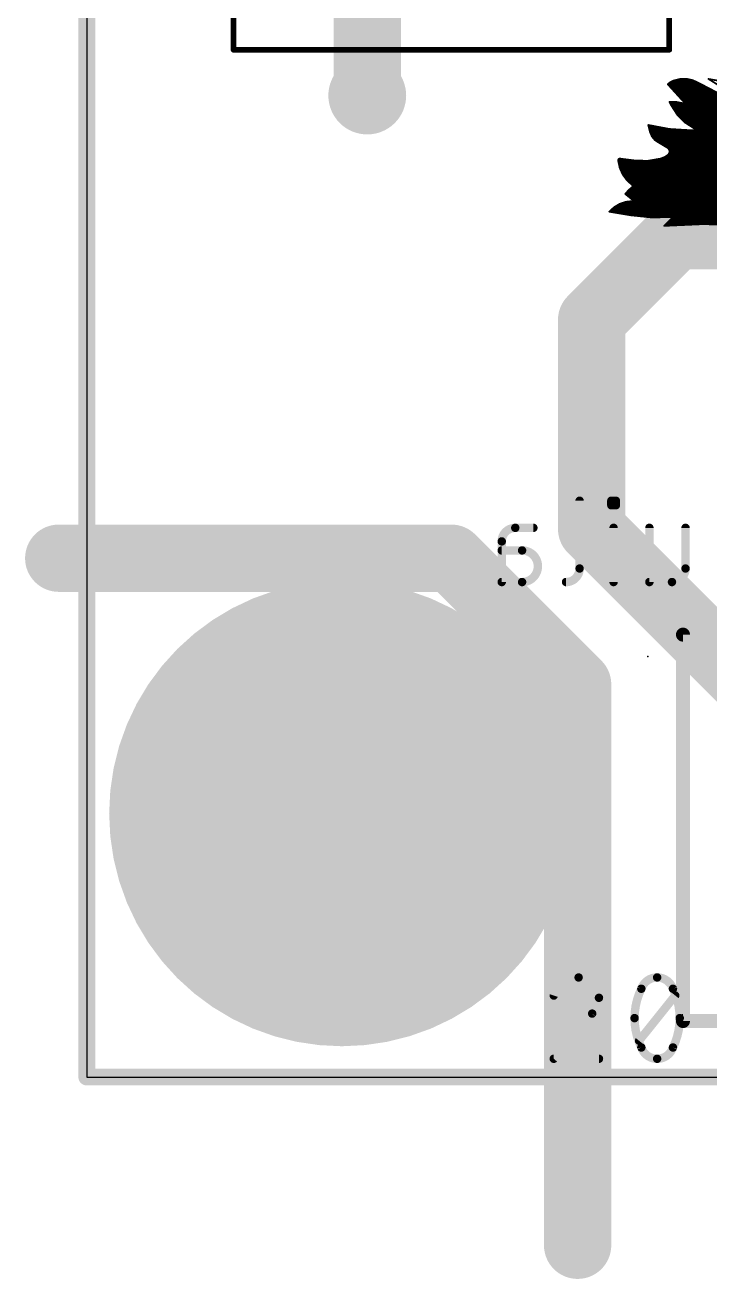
# Model space of a CAD drawing. Extents: x -0.6 to 18.1, y -1.8 to 18.1.
# Drawn here: x -0.56 to 5.64, y -1.83 to 9.53 of the extents above; entities that cross this region are included whole.
import ezdxf

# ---------------------------------------------------------------- set-up
doc = ezdxf.new("R2010")
doc.units = 0
for name, color, linetype in [('1', 12, 'CONTINUOUS'), ('16', 132, 'CONTINUOUS'), ('18', 110, 'CONTINUOUS'), ('20', 31, 'CONTINUOUS'), ('22', 253, 'CONTINUOUS'), ('23', 53, 'CONTINUOUS'), ('27', 253, 'CONTINUOUS'), ('28', 253, 'CONTINUOUS'), ('39', 12, 'CONTINUOUS'), ('42', 132, 'CONTINUOUS')]:
    doc.layers.add(name, color=color, linetype=linetype)

# ---------------------------------------------------------------- blocks, each defined once
blk = doc.blocks.new('ROUNDV')
at = {"const_width": 0.5}
blk.add_lwpolyline([(0, -0.25, 1), (0, 0.25, 1), (0, -0.25)], format="xyb", dxfattribs=at)

msp = doc.modelspace()

# ---------------------------------------------------------------- linework, layer by layer
at = {"layer": '1', "const_width": 0.6096}
for points in [[(2.54, 10.199), (2.54, 8.89)], [(4.572, 6.858), (5.334, 7.62)], [(5.334, 7.62), (6.35, 7.62)], [(4.572, 4.964), (4.572, 6.858)], [(6.404, 3.132), (4.572, 4.964)]]:
    msp.add_lwpolyline(points, dxfattribs=at)
at = {"layer": '1', "const_width": 0.3048}
for points in [[(2.3876, 8.89, 1), (2.6924, 8.89)], [(5.334, 7.7724, 1), (5.334, 7.4676)], [(5.4418, 7.5122, 1), (5.2262, 7.7278)], [(4.7244, 6.858, 1), (4.4196, 6.858)], [(4.4642, 6.9658, 1), (4.6798, 6.7502)], [(4.6798, 5.0718, 1), (4.4642, 4.8562)], [(4.4196, 4.964, 1), (4.7244, 4.964)]]:
    msp.add_lwpolyline(points, format="xyb", dxfattribs=at)
at = {"layer": '16', "const_width": 0.1524}
for points in [[(0, 0), (0, 17.78)], [(17.78, 0), (0, 0)]]:
    msp.add_lwpolyline(points, dxfattribs=at)
at = {"layer": '16', "const_width": 0.0762}
for points in [[(0, 0.0381, 1), (0, -0.0381)], [(-0.0381, 0, 1), (0.0381, 0)]]:
    msp.add_lwpolyline(points, format="xyb", dxfattribs=at)
at = {"layer": '20'}
for p, q in [((0, 17.45), (0, 0)), ((0, 0), (17.8, 0))]:
    msp.add_line(p, q, dxfattribs=at)
at = {"layer": '22'}
for points, const_width in [([(5.2834, 9.0105), (5.2611, 8.9918)], 0.016), ([(5.2611, 8.9918), (5.4214, 8.8154)], 0.016), ([(5.2613, 8.992), (5.564, 8.992)], 0.016), ([(5.2755, 8.976), (5.5946, 8.976)], 0.016), ([(5.2804, 9.008), (5.5333, 9.008)], 0.016), ([(5.3093, 9.0238), (5.2834, 9.0105)], 0.016), ([(5.3724, 9.0395), (5.3093, 9.0238)], 0.016), ([(5.3101, 9.024), (5.498, 9.024)], 0.016), ([(5.4375, 9.0399), (5.3724, 9.0395)], 0.016), ([(5.4873, 9.0289), (5.4375, 9.0399)], 0.016), ([(5.5337, 9.0078), (5.4873, 9.0289)], 0.016), ([(5.9024, 8.8154), (5.5337, 9.0078)], 0.016), ([(5.7931, 9.0111), (5.6299, 9.0399)], 0.016), ([(5.6299, 9.0399), (6.1429, 8.7193)], 0.016), ([(5.29, 8.96), (5.6253, 8.96)], 0.016), ([(5.3045, 8.944), (5.656, 8.944)], 0.016), ([(5.3191, 8.928), (5.6866, 8.928)], 0.016), ([(5.3336, 8.912), (5.7173, 8.912)], 0.016), ([(5.3482, 8.896), (5.7479, 8.896)], 0.016), ([(5.3627, 8.88), (5.7786, 8.88)], 0.016), ([(5.3772, 8.864), (5.8093, 8.864)], 0.016), ([(5.3413, 8.8315), (5.2772, 8.8315)], 0.016), ([(5.2772, 8.8315), (5.2932, 8.7994)], 0.016), ([(5.2849, 8.816), (5.4184, 8.816)], 0.016), ([(5.2929, 8.8), (5.9358, 8.8)], 0.016), ([(5.2932, 8.7994), (5.3471, 8.7154)], 0.016), ([(5.3031, 8.784), (5.9705, 8.784)], 0.016), ([(5.3133, 8.768), (6.0052, 8.768)], 0.016), ([(5.3236, 8.752), (6.04, 8.752)], 0.016), ([(5.4214, 8.8154), (5.3413, 8.8315)], 0.016), ([(5.3918, 8.848), (5.8399, 8.848)], 0.016), ([(5.4063, 8.832), (5.8706, 8.832)], 0.016), ([(5.4209, 8.816), (5.9013, 8.816)], 0.016), ([(5.3339, 8.736), (6.0747, 8.736)], 0.016), ([(5.3441, 8.72), (6.1094, 8.72)], 0.016), ([(5.3471, 8.7154), (5.4176, 8.6449)], 0.016), ([(5.3585, 8.704), (6.6537, 8.704)], 0.016), ([(5.3745, 8.688), (6.7016, 8.688)], 0.016), ([(5.3905, 8.672), (6.7645, 8.672)], 0.016), ([(5.4065, 8.656), (6.8282, 8.656)], 0.016), ([(5.4176, 8.6449), (5.5016, 8.591)], 0.016), ([(5.4252, 8.64), (6.9679, 8.64)], 0.016), ([(5.4501, 8.624), (7.1345, 8.624)], 0.016), ([(5.2757, 8.587), (5.0848, 8.623)], 0.016), ([(5.0848, 8.623), (5.1008, 8.559)], 0.016), ([(5.0886, 8.608), (5.1644, 8.608)], 0.016), ([(5.0926, 8.592), (5.2493, 8.592)], 0.016), ([(5.0966, 8.576), (5.4535, 8.576)], 0.016), ([(5.1006, 8.56), (7.527, 8.56)], 0.016), ([(5.1008, 8.559), (5.1174, 8.5193)], 0.016), ([(5.107, 8.544), (7.627, 8.544)], 0.016), ([(5.1137, 8.528), (7.9101, 8.528)], 0.016), ([(5.1174, 8.5193), (5.1449, 8.4862)], 0.016), ([(5.1234, 8.512), (8.2066, 8.512)], 0.016), ([(5.4696, 8.575), (5.2757, 8.587)], 0.016), ([(5.5016, 8.575), (5.4696, 8.575)], 0.016), ([(5.4751, 8.608), (7.2273, 8.608)], 0.016), ([(5.5, 8.592), (7.3269, 8.592)], 0.016), ([(5.5016, 8.591), (5.5052, 8.5877)], 0.016), ([(5.5052, 8.5783), (5.5016, 8.575)], 0.016), ([(5.5027, 8.576), (7.4269, 8.576)], 0.016), ([(5.5052, 8.5877), (5.5065, 8.583)], 0.016), ([(5.5065, 8.583), (5.5052, 8.5783)], 0.016), ([(5.1367, 8.496), (10.3042, 8.496)], 0.016), ([(5.1449, 8.4862), (5.181, 8.4627)], 0.016), ([(5.1544, 8.48), (10.4702, 8.48)], 0.016), ([(5.179, 8.464), (10.4687, 8.464)], 0.016), ([(5.181, 8.4627), (5.2611, 8.4146)], 0.016), ([(5.2055, 8.448), (10.4673, 8.448)], 0.016), ([(5.2321, 8.432), (10.4659, 8.432)], 0.016), ([(5.2588, 8.416), (10.4645, 8.416)], 0.016), ([(5.2611, 8.4146), (5.271, 8.4037)], 0.016), ([(5.271, 8.4037), (5.2762, 8.39)], 0.016), ([(5.2724, 8.4), (10.463, 8.4)], 0.016), ([(4.813, 8.3088), (4.8122, 8.3024)], 0.016), ([(4.8122, 8.3024), (4.8254, 8.2372)], 0.016), ([(4.8124, 8.304), (4.9439, 8.304)], 0.016), ([(4.8165, 8.3142), (4.813, 8.3088)], 0.016), ([(4.8151, 8.288), (10.453, 8.288)], 0.016), ([(4.8219, 8.3177), (4.8165, 8.3142)], 0.016), ([(4.8283, 8.3185), (4.8219, 8.3177)], 0.016), ([(4.9566, 8.3024), (4.8283, 8.3185)], 0.016), ([(5.0776, 8.2979), (4.9566, 8.3024)], 0.016), ([(5.197, 8.3185), (5.0776, 8.2979)], 0.016), ([(5.113, 8.304), (10.4545, 8.304)], 0.016), ([(5.2306, 8.3315), (5.197, 8.3185)], 0.016), ([(5.2009, 8.32), (10.4559, 8.32)], 0.016), ([(5.2611, 8.3506), (5.2306, 8.3315)], 0.016), ([(5.2378, 8.336), (10.4573, 8.336)], 0.016), ([(5.271, 8.3615), (5.2611, 8.3506)], 0.016), ([(5.2624, 8.352), (10.4587, 8.352)], 0.016), ([(5.2762, 8.3752), (5.271, 8.3615)], 0.016), ([(5.2734, 8.368), (10.4602, 8.368)], 0.016), ([(5.2762, 8.39), (5.2762, 8.3752)], 0.016), ([(5.2762, 8.384), (10.4616, 8.384)], 0.016), ([(4.8183, 8.272), (10.4516, 8.272)], 0.016), ([(4.8216, 8.256), (10.4502, 8.256)], 0.016), ([(4.8248, 8.24), (10.4487, 8.24)], 0.016), ([(4.8254, 8.2372), (4.852, 8.1763)], 0.016), ([(4.8311, 8.224), (10.4473, 8.224)], 0.016), ([(4.8381, 8.208), (10.4459, 8.208)], 0.016), ([(4.8452, 8.192), (10.4445, 8.192)], 0.016), ([(4.852, 8.1763), (4.891, 8.1224)], 0.016), ([(4.8522, 8.176), (10.443, 8.176)], 0.016), ([(4.8638, 8.16), (10.4416, 8.16)], 0.016), ([(4.8754, 8.144), (10.4402, 8.144)], 0.016), ([(4.887, 8.128), (10.4387, 8.128)], 0.016), ([(4.891, 8.1224), (4.9405, 8.078)], 0.016), ([(4.9026, 8.112), (10.4373, 8.112)], 0.016), ([(4.9405, 8.0619), (4.9059, 8.0324)], 0.016), ([(4.9204, 8.096), (10.4359, 8.096)], 0.016), ([(4.9383, 8.08), (10.4345, 8.08)], 0.016), ([(4.9405, 8.078), (4.9435, 8.0745)], 0.016), ([(4.9435, 8.0654), (4.9405, 8.0619)], 0.016), ([(4.9423, 8.064), (10.433, 8.064)], 0.016), ([(4.9435, 8.0745), (4.9446, 8.07)], 0.016), ([(4.9446, 8.07), (4.9435, 8.0654)], 0.016), ([(4.9059, 8.0324), (4.8764, 7.9978)], 0.016), ([(4.8764, 7.9978), (4.9566, 7.9337)], 0.016), ([(4.8783, 8), (10.4273, 8)], 0.016), ([(4.8919, 8.016), (10.4287, 8.016)], 0.016), ([(4.8937, 7.984), (10.4259, 7.984)], 0.016), ([(4.9055, 8.032), (10.4302, 8.032)], 0.016), ([(4.9137, 7.968), (10.4245, 7.968)], 0.016), ([(4.9242, 8.048), (10.4316, 8.048)], 0.016), ([(4.9337, 7.952), (10.423, 7.952)], 0.016), ([(4.7751, 7.8781), (4.7321, 7.8375)], 0.016), ([(4.7321, 7.8375), (4.9245, 7.8054)], 0.016), ([(4.7348, 7.84), (10.413, 7.84)], 0.016), ([(4.7517, 7.856), (10.4145, 7.856)], 0.016), ([(4.7686, 7.872), (10.4159, 7.872)], 0.016), ([(4.8257, 7.9085), (4.7751, 7.8781)], 0.016), ([(4.7916, 7.888), (10.4173, 7.888)], 0.016), ([(4.8183, 7.904), (10.4187, 7.904)], 0.016), ([(4.8818, 7.9273), (4.8257, 7.9085)], 0.016), ([(4.86, 7.92), (10.4202, 7.92)], 0.016), ([(4.9405, 7.9337), (4.8818, 7.9273)], 0.016), ([(4.9566, 7.9337), (4.9405, 7.9337)], 0.016), ([(4.9537, 7.936), (10.4216, 7.936)], 0.016), ([(4.813, 7.824), (10.4116, 7.824)], 0.016), ([(4.9089, 7.808), (10.4102, 7.808)], 0.016), ([(4.9245, 7.8054), (5.1164, 7.7855)], 0.016), ([(5.0537, 7.792), (10.4087, 7.792)], 0.016), ([(5.1164, 7.7855), (5.3093, 7.7894)], 0.016), ([(5.3093, 7.7894), (5.2291, 7.7093)], 0.016), ([(5.2291, 7.7093), (5.5818, 7.7253)], 0.016), ([(5.2478, 7.728), (10.403, 7.728)], 0.016), ([(5.2638, 7.744), (10.4045, 7.744)], 0.016), ([(5.2799, 7.76), (10.4059, 7.76)], 0.016), ([(5.2959, 7.776), (10.4073, 7.776)], 0.016), ([(5.5818, 7.7253), (5.7353, 7.7207)], 0.016), ([(5.2318, 7.712), (5.2886, 7.712)], 0.016), ([(17.399, 4.007), (5.399, 4.007)], 0.127), ([(5.399, 4.007), (5.399, 0.507)], 0.127), ([(5.399, 0.507), (17.399, 0.507)], 0.127)]:
    msp.add_lwpolyline(points, dxfattribs=dict(at, const_width=const_width))
for points, const_width in [([(5.2641, 8.9945, 1), (5.2581, 8.9891)], 0.008), ([(5.2585, 8.9949, 1), (5.2637, 8.9887)], 0.008), ([(5.2613, 8.996, 1), (5.2613, 8.988)], 0.008), ([(5.2755, 8.98, 1), (5.2755, 8.972)], 0.008), ([(5.2804, 9.012, 1), (5.2804, 9.004)], 0.008), ([(5.2816, 9.0141, 1), (5.2852, 9.0069)], 0.008), ([(5.286, 9.0074, 1), (5.2808, 9.0136)], 0.008), ([(5.3083, 9.0277, 1), (5.3103, 9.0199)], 0.008), ([(5.3101, 9.028, 1), (5.3101, 9.02)], 0.008), ([(5.3111, 9.0202, 1), (5.3075, 9.0274)], 0.008), ([(5.3724, 9.0435, 1), (5.3725, 9.0355)], 0.008), ([(5.3734, 9.0357, 1), (5.3715, 9.0434)], 0.008), ([(5.4384, 9.0438, 1), (5.4366, 9.036)], 0.008), ([(5.4375, 9.0359, 1), (5.4375, 9.0439)], 0.008), ([(5.4889, 9.0325, 1), (5.4856, 9.0252)], 0.008), ([(5.4864, 9.025, 1), (5.4881, 9.0328)], 0.008), ([(5.498, 9.02, 1), (5.498, 9.028)], 0.008), ([(5.5356, 9.0113, 1), (5.5318, 9.0043)], 0.008), ([(5.532, 9.0042, 1), (5.5354, 9.0114)], 0.008), ([(5.5333, 9.004, 1), (5.5333, 9.012)], 0.008), ([(5.564, 8.988, 1), (5.564, 8.996)], 0.008), ([(5.5946, 8.972, 1), (5.5946, 8.98)], 0.008), ([(5.6306, 9.0438, 1), (5.6292, 9.036)], 0.008), ([(5.632, 9.0433, 1), (5.6278, 9.0365)], 0.008), ([(5.29, 8.964, 1), (5.29, 8.956)], 0.008), ([(5.3045, 8.948, 1), (5.3045, 8.94)], 0.008), ([(5.3191, 8.932, 1), (5.3191, 8.924)], 0.008), ([(5.3336, 8.916, 1), (5.3336, 8.908)], 0.008), ([(5.3482, 8.9, 1), (5.3482, 8.892)], 0.008), ([(5.3627, 8.884, 1), (5.3627, 8.876)], 0.008), ([(5.3772, 8.868, 1), (5.3772, 8.86)], 0.008), ([(5.6253, 8.956, 1), (5.6253, 8.964)], 0.008), ([(5.2772, 8.8355, 1), (5.2772, 8.8275)], 0.008), ([(5.2808, 8.8333, 1), (5.2736, 8.8297)], 0.008), ([(5.2849, 8.82, 1), (5.2849, 8.812)], 0.008), ([(5.2929, 8.804, 1), (5.2929, 8.796)], 0.008), ([(5.2966, 8.8016, 1), (5.2898, 8.7972)], 0.008), ([(5.2896, 8.7976, 1), (5.2968, 8.8012)], 0.008), ([(5.3031, 8.788, 1), (5.3031, 8.78)], 0.008), ([(5.3133, 8.772, 1), (5.3133, 8.764)], 0.008), ([(5.3236, 8.756, 1), (5.3236, 8.748)], 0.008), ([(5.3421, 8.8354, 1), (5.3405, 8.8276)], 0.008), ([(5.3413, 8.8275, 1), (5.3413, 8.8355)], 0.008), ([(5.3918, 8.852, 1), (5.3918, 8.844)], 0.008), ([(5.4063, 8.836, 1), (5.4063, 8.828)], 0.008), ([(5.4209, 8.82, 1), (5.4209, 8.812)], 0.008), ([(5.4184, 8.812, 1), (5.4184, 8.82)], 0.008), ([(5.4184, 8.8127, 1), (5.4244, 8.8181)], 0.008), ([(5.4206, 8.8115, 1), (5.4222, 8.8193)], 0.008), ([(5.3339, 8.74, 1), (5.3339, 8.732)], 0.008), ([(5.3441, 8.724, 1), (5.3441, 8.716)], 0.008), ([(5.3499, 8.7182, 1), (5.3442, 8.7126)], 0.008), ([(5.3437, 8.7133, 1), (5.3504, 8.7176)], 0.008), ([(5.3585, 8.708, 1), (5.3585, 8.7)], 0.008), ([(5.3745, 8.692, 1), (5.3745, 8.684)], 0.008), ([(5.3905, 8.676, 1), (5.3905, 8.668)], 0.008), ([(5.4065, 8.66, 1), (5.4065, 8.652)], 0.008), ([(5.4198, 8.6482, 1), (5.4155, 8.6415)], 0.008), ([(5.4148, 8.642, 1), (5.4204, 8.6477)], 0.008), ([(5.4252, 8.644, 1), (5.4252, 8.636)], 0.008), ([(5.4501, 8.628, 1), (5.4501, 8.62)], 0.008), ([(5.0855, 8.6269, 1), (5.0841, 8.6191)], 0.008), ([(5.0887, 8.624, 1), (5.0809, 8.622)], 0.008), ([(5.0886, 8.612, 1), (5.0886, 8.604)], 0.008), ([(5.0926, 8.596, 1), (5.0926, 8.588)], 0.008), ([(5.0966, 8.58, 1), (5.0966, 8.572)], 0.008), ([(5.1006, 8.564, 1), (5.1006, 8.556)], 0.008), ([(5.1045, 8.5605, 1), (5.0971, 8.5575)], 0.008), ([(5.0969, 8.558, 1), (5.1047, 8.56)], 0.008), ([(5.107, 8.548, 1), (5.107, 8.54)], 0.008), ([(5.1137, 8.532, 1), (5.1137, 8.524)], 0.008), ([(5.1204, 8.5218, 1), (5.1143, 8.5167)], 0.008), ([(5.1137, 8.5177, 1), (5.121, 8.5208)], 0.008), ([(5.1234, 8.516, 1), (5.1234, 8.508)], 0.008), ([(5.1644, 8.604, 1), (5.1644, 8.612)], 0.008), ([(5.2493, 8.588, 1), (5.2493, 8.596)], 0.008), ([(5.276, 8.591, 1), (5.2755, 8.583)], 0.008), ([(5.275, 8.5831, 1), (5.2764, 8.591)], 0.008), ([(5.4535, 8.572, 1), (5.4535, 8.58)], 0.008), ([(5.4696, 8.579, 1), (5.4696, 8.571)], 0.008), ([(5.4694, 8.571, 1), (5.4698, 8.579)], 0.008), ([(5.4751, 8.612, 1), (5.4751, 8.604)], 0.008), ([(5.5, 8.596, 1), (5.5, 8.588)], 0.008), ([(5.5043, 8.594, 1), (5.4989, 8.588)], 0.008), ([(5.4989, 8.578, 1), (5.5043, 8.572)], 0.008), ([(5.5027, 8.58, 1), (5.5027, 8.572)], 0.008), ([(5.4994, 8.5876, 1), (5.5038, 8.5944)], 0.008), ([(5.5091, 8.5888, 1), (5.5014, 8.5866)], 0.008), ([(5.5014, 8.5794, 1), (5.5091, 8.5772)], 0.008), ([(5.5016, 8.571, 1), (5.5016, 8.579)], 0.008), ([(5.5025, 8.5847, 1), (5.5079, 8.5907)], 0.008), ([(5.5079, 8.5753, 1), (5.5025, 8.5813)], 0.008), ([(5.5104, 8.5819, 1), (5.5027, 8.5841)], 0.008), ([(5.5027, 8.5819, 1), (5.5104, 8.5841)], 0.008), ([(5.1367, 8.5, 1), (5.1367, 8.492)], 0.008), ([(5.1471, 8.4895, 1), (5.1427, 8.4828)], 0.008), ([(5.1418, 8.4836, 1), (5.148, 8.4887)], 0.008), ([(5.1544, 8.484, 1), (5.1544, 8.476)], 0.008), ([(5.179, 8.468, 1), (5.179, 8.46)], 0.008), ([(5.1831, 8.4661, 1), (5.1789, 8.4593)], 0.008), ([(5.1788, 8.4593, 1), (5.1832, 8.4661)], 0.008), ([(5.2055, 8.452, 1), (5.2055, 8.444)], 0.008), ([(5.2321, 8.436, 1), (5.2321, 8.428)], 0.008), ([(5.2588, 8.42, 1), (5.2588, 8.412)], 0.008), ([(5.2641, 8.4173, 1), (5.2581, 8.4119)], 0.008), ([(5.259, 8.4112, 1), (5.2632, 8.418)], 0.008), ([(5.2747, 8.4051, 1), (5.2672, 8.4022)], 0.008), ([(5.268, 8.401, 1), (5.2739, 8.4064)], 0.008), ([(5.2724, 8.404, 1), (5.2724, 8.396)], 0.008), ([(4.8161, 8.3032, 1), (4.8083, 8.3016)], 0.008), ([(4.8082, 8.3029, 1), (4.8162, 8.3019)], 0.008), ([(4.8124, 8.308, 1), (4.8124, 8.3)], 0.008), ([(4.817, 8.3083, 1), (4.809, 8.3093)], 0.008), ([(4.8096, 8.3109, 1), (4.8164, 8.3067)], 0.008), ([(4.8151, 8.292, 1), (4.8151, 8.284)], 0.008), ([(4.8143, 8.3176, 1), (4.8186, 8.3109)], 0.008), ([(4.8198, 8.3121, 1), (4.8131, 8.3164)], 0.008), ([(4.8214, 8.3217, 1), (4.8224, 8.3137)], 0.008), ([(4.824, 8.3143, 1), (4.8198, 8.3211)], 0.008), ([(4.8288, 8.3225, 1), (4.8278, 8.3145)], 0.008), ([(4.8288, 8.3145, 1), (4.8278, 8.3225)], 0.008), ([(4.9439, 8.3, 1), (4.9439, 8.308)], 0.008), ([(4.9567, 8.3064, 1), (4.9565, 8.2984)], 0.008), ([(4.9561, 8.2984, 1), (4.9571, 8.3064)], 0.008), ([(5.077, 8.3018, 1), (5.0783, 8.294)], 0.008), ([(5.0775, 8.2939, 1), (5.0778, 8.3019)], 0.008), ([(5.113, 8.308, 1), (5.113, 8.3)], 0.008), ([(5.1956, 8.3222, 1), (5.1984, 8.3148)], 0.008), ([(5.1977, 8.3146, 1), (5.1963, 8.3224)], 0.008), ([(5.2009, 8.324, 1), (5.2009, 8.316)], 0.008), ([(5.2285, 8.3349, 1), (5.2327, 8.3281)], 0.008), ([(5.232, 8.3278, 1), (5.2291, 8.3352)], 0.008), ([(5.2378, 8.34, 1), (5.2378, 8.332)], 0.008), ([(5.2581, 8.3533, 1), (5.2641, 8.3479)], 0.008), ([(5.2624, 8.356, 1), (5.2624, 8.348)], 0.008), ([(5.2632, 8.3472, 1), (5.259, 8.354)], 0.008), ([(5.2672, 8.363, 1), (5.2747, 8.3601)], 0.008), ([(5.2739, 8.3588, 1), (5.268, 8.3642)], 0.008), ([(5.2734, 8.372, 1), (5.2734, 8.364)], 0.008), ([(5.2802, 8.39, 1), (5.2722, 8.39)], 0.008), ([(5.2762, 8.388, 1), (5.2762, 8.38)], 0.008), ([(5.2722, 8.3752, 1), (5.2802, 8.3752)], 0.008), ([(5.2725, 8.3885, 1), (5.28, 8.3914)], 0.008), ([(5.28, 8.3738, 1), (5.2725, 8.3767)], 0.008), ([(4.8183, 8.276, 1), (4.8183, 8.268)], 0.008), ([(4.8216, 8.26, 1), (4.8216, 8.252)], 0.008), ([(4.8248, 8.244, 1), (4.8248, 8.236)], 0.008), ([(4.829, 8.2388, 1), (4.8217, 8.2356)], 0.008), ([(4.8214, 8.2364, 1), (4.8293, 8.238)], 0.008), ([(4.8311, 8.228, 1), (4.8311, 8.22)], 0.008), ([(4.8381, 8.212, 1), (4.8381, 8.204)], 0.008), ([(4.8452, 8.196, 1), (4.8452, 8.188)], 0.008), ([(4.8553, 8.1786, 1), (4.8488, 8.1739)], 0.008), ([(4.8522, 8.18, 1), (4.8522, 8.172)], 0.008), ([(4.8484, 8.1747, 1), (4.8557, 8.1779)], 0.008), ([(4.8638, 8.164, 1), (4.8638, 8.156)], 0.008), ([(4.8754, 8.148, 1), (4.8754, 8.14)], 0.008), ([(4.887, 8.132, 1), (4.887, 8.124)], 0.008), ([(4.8937, 8.1254, 1), (4.8883, 8.1194)], 0.008), ([(4.8878, 8.1201, 1), (4.8942, 8.1248)], 0.008), ([(4.9026, 8.116, 1), (4.9026, 8.108)], 0.008), ([(4.9204, 8.1, 1), (4.9204, 8.092)], 0.008), ([(4.9383, 8.084, 1), (4.9383, 8.076)], 0.008), ([(4.9435, 8.0806, 1), (4.9375, 8.0754)], 0.008), ([(4.9375, 8.0645, 1), (4.9435, 8.0593)], 0.008), ([(4.9378, 8.075, 1), (4.9432, 8.081)], 0.008), ([(4.9431, 8.0589, 1), (4.9379, 8.0649)], 0.008), ([(4.9423, 8.068, 1), (4.9423, 8.06)], 0.008), ([(4.9474, 8.0754, 1), (4.9396, 8.0735)], 0.008), ([(4.9396, 8.0664, 1), (4.9474, 8.0645)], 0.008), ([(4.9405, 8.0719, 1), (4.9466, 8.0771)], 0.008), ([(4.9466, 8.0628, 1), (4.9405, 8.068)], 0.008), ([(4.9485, 8.069, 1), (4.9407, 8.0709)], 0.008), ([(4.9407, 8.069, 1), (4.9485, 8.0709)], 0.008), ([(4.8789, 8.0009, 1), (4.8739, 7.9947)], 0.008), ([(4.8734, 8.0004, 1), (4.8794, 7.9952)], 0.008), ([(4.8783, 8.004, 1), (4.8783, 7.996)], 0.008), ([(4.8919, 8.02, 1), (4.8919, 8.012)], 0.008), ([(4.8937, 7.988, 1), (4.8937, 7.98)], 0.008), ([(4.9055, 8.036, 1), (4.9055, 8.028)], 0.008), ([(4.9033, 8.0355, 1), (4.9085, 8.0294)], 0.008), ([(4.9089, 8.0298, 1), (4.9028, 8.035)], 0.008), ([(4.9137, 7.972, 1), (4.9137, 7.964)], 0.008), ([(4.9242, 8.052, 1), (4.9242, 8.044)], 0.008), ([(4.9337, 7.956, 1), (4.9337, 7.948)], 0.008), ([(4.7328, 7.8414, 1), (4.7314, 7.8336)], 0.008), ([(4.7294, 7.8404, 1), (4.7348, 7.8346)], 0.008), ([(4.7348, 7.844, 1), (4.7348, 7.836)], 0.008), ([(4.7517, 7.86, 1), (4.7517, 7.852)], 0.008), ([(4.7686, 7.876, 1), (4.7686, 7.868)], 0.008), ([(4.773, 7.8815, 1), (4.7771, 7.8746)], 0.008), ([(4.7778, 7.8752, 1), (4.7723, 7.881)], 0.008), ([(4.7916, 7.892, 1), (4.7916, 7.884)], 0.008), ([(4.8183, 7.908, 1), (4.8183, 7.9)], 0.008), ([(4.8245, 7.9123, 1), (4.827, 7.9047)], 0.008), ([(4.8278, 7.9051, 1), (4.8237, 7.9119)], 0.008), ([(4.86, 7.924, 1), (4.86, 7.916)], 0.008), ([(4.8813, 7.9313, 1), (4.8822, 7.9233)], 0.008), ([(4.883, 7.9235, 1), (4.8805, 7.9311)], 0.008), ([(4.9405, 7.9377, 1), (4.9405, 7.9297)], 0.008), ([(4.9409, 7.9297, 1), (4.9401, 7.9377)], 0.008), ([(4.9537, 7.94, 1), (4.9537, 7.932)], 0.008), ([(4.9541, 7.9306, 1), (4.9591, 7.9368)], 0.008), ([(4.9566, 7.9297, 1), (4.9566, 7.9377)], 0.008), ([(4.813, 7.828, 1), (4.813, 7.82)], 0.008), ([(4.9089, 7.812, 1), (4.9089, 7.804)], 0.008), ([(4.9249, 7.8094, 1), (4.9241, 7.8014)], 0.008), ([(4.9238, 7.8015, 1), (4.9252, 7.8093)], 0.008), ([(5.0537, 7.796, 1), (5.0537, 7.788)], 0.008), ([(5.1163, 7.7895, 1), (5.1165, 7.7815)], 0.008), ([(5.116, 7.7815, 1), (5.1168, 7.7895)], 0.008), ([(5.2478, 7.732, 1), (5.2478, 7.724)], 0.008), ([(5.2638, 7.748, 1), (5.2638, 7.74)], 0.008), ([(5.2799, 7.764, 1), (5.2799, 7.756)], 0.008), ([(5.2959, 7.78, 1), (5.2959, 7.772)], 0.008), ([(5.3121, 7.7866, 1), (5.3065, 7.7922)], 0.008), ([(5.3094, 7.7854, 1), (5.3092, 7.7934)], 0.008), ([(5.5819, 7.7293, 1), (5.5817, 7.7213)], 0.008), ([(5.582, 7.7213, 1), (5.5816, 7.7293)], 0.008), ([(5.2289, 7.7133, 1), (5.2293, 7.7053)], 0.008), ([(5.2263, 7.7121, 1), (5.2319, 7.7065)], 0.008), ([(5.2318, 7.716, 1), (5.2318, 7.708)], 0.008), ([(5.2886, 7.708, 1), (5.2886, 7.716)], 0.008), ([(5.399, 4.0388, 1), (5.399, 3.9753)], 0.0635), ([(5.4307, 4.007, 1), (5.3673, 4.007)], 0.0635), ([(5.399, 0.5388, 1), (5.399, 0.4753)], 0.0635), ([(5.3673, 0.507, 1), (5.4307, 0.507)], 0.0635)]:
    msp.add_lwpolyline(points, format="xyb", dxfattribs=dict(at, const_width=const_width))
at = {"layer": '23'}
msp.add_point((5.08, 3.81), dxfattribs=at)
at = {"layer": '27'}
for points, const_width in [([(4.4542, 0.9017, 0.3252), (4.2291, 0.738)], 0.0762), ([(4.4542, 0.9208, 1), (4.4542, 0.8827)], 0.0381), ([(4.6383, 0.7176, 0.4142), (4.4542, 0.9017)], 0.0762), ([(4.4542, 0.8827, 1), (4.4542, 0.9207)], 0.0381), ([(5.1652, 0.9017, 0.3205), (5.022, 0.7994)], 0.0762), ([(5.3085, 0.7994, 0.3205), (5.1652, 0.9017)], 0.0762), ([(5.1652, 0.9207, 1), (5.1652, 0.8827)], 0.0381), ([(5.1652, 0.8827, 1), (5.1652, 0.9207)], 0.0381), ([(5.022, 0.7994, 0.1139), (4.9606, 0.5334)], 0.0762), ([(5.004, 0.8056, 1), (5.04, 0.7932)], 0.0381), ([(5.0391, 0.791, 1), (5.0049, 0.8077)], 0.0381), ([(5.3256, 0.8077, 1), (5.2913, 0.791)], 0.0381), ([(5.3698, 0.5334, 0.1139), (5.3085, 0.7994)], 0.0762), ([(5.2904, 0.7932, 1), (5.3265, 0.8056)], 0.0381), ([(4.211, 0.7439, 1), (4.2472, 0.7321)], 0.0381), ([(4.5769, 0.5743, 0.2053), (4.6383, 0.7176)], 0.0762), ([(4.6574, 0.7175, 1), (4.6193, 0.7176)], 0.0381), ([(4.6193, 0.7176, 1), (4.6574, 0.7176)], 0.0381), ([(5.3438, 0.7261, 1), (5.314, 0.7499)], 0.0381), ([(4.5638, 0.5881, 1), (4.5901, 0.5605)], 0.0381), ([(4.5915, 0.562, 1), (4.5624, 0.5867)], 0.0381), ([(4.9606, 0.5334, 0.1139), (5.022, 0.2674)], 0.0762), ([(4.9797, 0.5334, 1), (4.9416, 0.5334)], 0.0381), ([(5.3085, 0.2674, 0.1139), (5.3698, 0.5334)], 0.0762), ([(5.3889, 0.5334, 1), (5.3508, 0.5334)], 0.0381), ([(4.9416, 0.5334, 1), (4.9797, 0.5334)], 0.0381), ([(5.3508, 0.5334, 1), (5.3889, 0.5334)], 0.0381), ([(4.9867, 0.3407, 1), (5.0164, 0.3169)], 0.0381), ([(5.022, 0.2674, 0.3205), (5.1652, 0.1651)], 0.0762), ([(5.04, 0.2736, 1), (5.004, 0.2612)], 0.0381), ([(5.0049, 0.2591, 1), (5.0391, 0.2758)], 0.0381), ([(5.1652, 0.1651, 0.3205), (5.3085, 0.2674)], 0.0762), ([(5.2913, 0.2758, 1), (5.3256, 0.2591)], 0.0381), ([(5.3265, 0.2612, 1), (5.2904, 0.2736)], 0.0381), ([(4.2291, 0.1842, 1), (4.2291, 0.146)], 0.0381), ([(4.2146, 0.1774, 1), (4.2436, 0.1528)], 0.0381), ([(4.6383, 0.146, 1), (4.6383, 0.1842)], 0.0381), ([(5.1652, 0.1841, 1), (5.1652, 0.1461)], 0.0381), ([(5.1652, 0.1461, 1), (5.1652, 0.1841)], 0.0381)]:
    msp.add_lwpolyline(points, format="xyb", dxfattribs=dict(at, const_width=const_width))
at = {"layer": '27', "const_width": 0.0762}
for points in [[(5.0015, 0.3288), (5.3289, 0.738)], [(4.5769, 0.5743), (4.2291, 0.1651)], [(4.2291, 0.1651), (4.6383, 0.1651)]]:
    msp.add_lwpolyline(points, dxfattribs=at)
at = {"layer": '28', "const_width": 0.0762}
for points in [[(4.463, 5.2197), (4.463, 4.6059)], [(4.7913, 5.2197), (4.7504, 5.2197)], [(4.7504, 5.2197), (4.7504, 5.1788)], [(4.7913, 5.1788), (4.7913, 5.2197)], [(4.7504, 5.1788), (4.7913, 5.1788)], [(3.8806, 4.9742), (4.0443, 4.9742)], [(4.7709, 4.4831), (4.7709, 4.9742)], [(5.0948, 4.4831), (5.0948, 4.9742)], [(5.4222, 4.9742), (5.4222, 4.6059)], [(3.7578, 4.4831), (3.7578, 4.8514)], [(3.7578, 4.7696), (3.942, 4.7696)], [(3.942, 4.4831), (3.7578, 4.4831)], [(5.2995, 4.4831), (5.0948, 4.4831)]]:
    msp.add_lwpolyline(points, dxfattribs=at)
at = {"layer": '28'}
for points, const_width in [([(4.482, 5.2197, 1), (4.4439, 5.2197)], 0.0381), ([(4.7504, 5.2388, 1), (4.7504, 5.2007)], 0.0381), ([(4.7694, 5.2197, 1), (4.7313, 5.2197)], 0.0381), ([(4.8104, 5.2197, 1), (4.7723, 5.2197)], 0.0381), ([(4.7913, 5.2007, 1), (4.7913, 5.2388)], 0.0381), ([(4.7504, 5.1978, 1), (4.7504, 5.1597)], 0.0381), ([(4.7313, 5.1788, 1), (4.7694, 5.1788)], 0.0381), ([(4.7723, 5.1788, 1), (4.8104, 5.1788)], 0.0381), ([(4.7913, 5.1597, 1), (4.7913, 5.1978)], 0.0381), ([(3.8806, 4.9742, 0.4142), (3.7578, 4.8514)], 0.0762), ([(3.8806, 4.9932, 1), (3.8806, 4.9551)], 0.0381), ([(3.8806, 4.9551, 1), (3.8806, 4.9932)], 0.0381), ([(4.0443, 4.9551, 1), (4.0443, 4.9932)], 0.0381), ([(4.7899, 4.9742, 1), (4.7518, 4.9742)], 0.0381), ([(5.1139, 4.9742, 1), (5.0758, 4.9742)], 0.0381), ([(5.4413, 4.9742, 1), (5.4032, 4.9742)], 0.0381), ([(3.7769, 4.8514, 1), (3.7388, 4.8514)], 0.0381), ([(3.7388, 4.8514, 1), (3.7769, 4.8514)], 0.0381), ([(3.7578, 4.7886, 1), (3.7578, 4.7505)], 0.0381), ([(3.942, 4.4831, 1), (3.942, 4.7696)], 0.0762), ([(3.942, 4.7886, 1), (3.942, 4.7505)], 0.0381), ([(3.942, 4.7505, 1), (3.942, 4.7886)], 0.0381), ([(4.3402, 4.4831, 0.4142), (4.463, 4.6059)], 0.0762), ([(4.482, 4.6059, 1), (4.4439, 4.6059)], 0.0381), ([(4.4439, 4.6059, 1), (4.482, 4.6059)], 0.0381), ([(5.2995, 4.4831, 0.4142), (5.4222, 4.6059)], 0.0762), ([(5.4413, 4.6059, 1), (5.4032, 4.6059)], 0.0381), ([(5.4032, 4.6059, 1), (5.4413, 4.6059)], 0.0381), ([(3.7578, 4.5022, 1), (3.7578, 4.4641)], 0.0381), ([(3.7388, 4.4831, 1), (3.7769, 4.4831)], 0.0381), ([(3.942, 4.5021, 1), (3.942, 4.464)], 0.0381), ([(3.942, 4.4641, 1), (3.942, 4.5022)], 0.0381), ([(4.3402, 4.5021, 1), (4.3402, 4.464)], 0.0381), ([(4.7518, 4.4831, 1), (4.7899, 4.4831)], 0.0381), ([(5.0948, 4.5022, 1), (5.0948, 4.4641)], 0.0381), ([(5.0758, 4.4831, 1), (5.1139, 4.4831)], 0.0381), ([(5.2995, 4.5021, 1), (5.2995, 4.464)], 0.0381), ([(5.2995, 4.4641, 1), (5.2995, 4.5022)], 0.0381)]:
    msp.add_lwpolyline(points, format="xyb", dxfattribs=dict(at, const_width=const_width))
at = {"layer": '39', "const_width": 0.0508}
for points in [[(1.329, 9.304), (1.329, 11.27)], [(5.275, 11.27), (5.275, 9.304)], [(5.275, 9.304), (1.329, 9.304)]]:
    msp.add_lwpolyline(points, dxfattribs=at)
at = {"layer": '39', "const_width": 0.0254}
for points in [[(1.329, 9.3167, 1), (1.329, 9.2913)], [(1.3163, 9.304, 1), (1.3417, 9.304)], [(5.2623, 9.304, 1), (5.2877, 9.304)], [(5.275, 9.2913, 1), (5.275, 9.3167)]]:
    msp.add_lwpolyline(points, format="xyb", dxfattribs=at)
at = {"layer": '42', "const_width": 0.6096}
for points in [[(-0.254, 4.699), (3.302, 4.699)], [(3.302, 4.699), (4.445, 3.556)], [(4.445, 3.556), (4.445, -1.524)]]:
    msp.add_lwpolyline(points, dxfattribs=at)
at = {"layer": '42', "const_width": 0.3048}
for points in [[(-0.254, 4.8514, 1), (-0.254, 4.5466)], [(3.4098, 4.8068, 1), (3.1942, 4.5912)], [(3.302, 4.5466, 1), (3.302, 4.8514)], [(4.5974, 3.556, 1), (4.2926, 3.556)], [(4.3372, 3.4482, 1), (4.5528, 3.6638)], [(4.2926, -1.524, 1), (4.5974, -1.524)]]:
    msp.add_lwpolyline(points, format="xyb", dxfattribs=at)

# ---------------------------------------------------------------- block references
at = {"layer": '18'}
for p, xscale, yscale in [((2.54, 8.89), 0.7048, 0.7048), ((2.54, 8.89), 0.7048, 0.7048), ((2.3106, 2.3866), 4.216, 4.216), ((2.3106, 2.3866), 4.216, 4.216)]:
    msp.add_blockref('ROUNDV', p, dxfattribs=dict(at, xscale=xscale, yscale=yscale))

doc.saveas('drawing.dxf')
